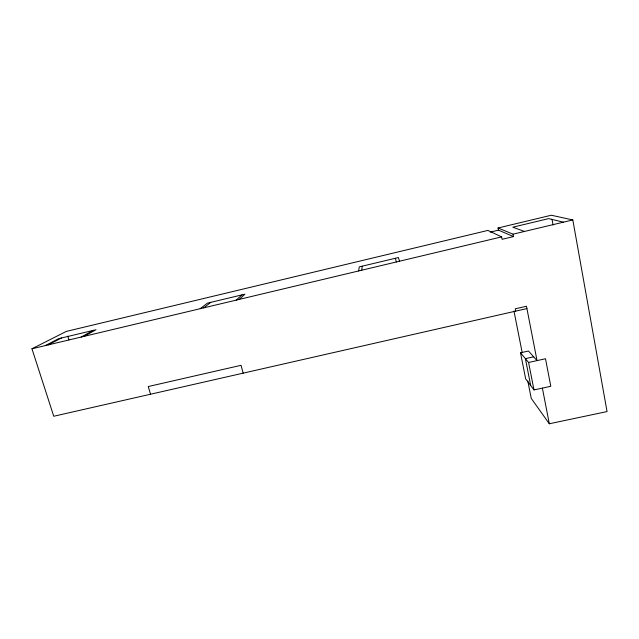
<?xml version="1.0" encoding="UTF-8"?>
<svg xmlns="http://www.w3.org/2000/svg" width="639" height="639" viewBox="0 0 639 639"><rect width="100%" height="100%" fill="white"/><g stroke="black" fill="none" stroke-linecap="round" stroke-linejoin="round"><path stroke-width="0.96" d="M361.77 270.209L362.257 266.167M358.639 270.952L359.262 266.886L398.377 257.549L399.519 261.215M239.25 299.395L244.913 294.188L207.451 303.134L200.175 308.701M236.23 300.114L242.021 294.883M203.665 307.87L210.798 302.335M84.06 336.362L96.026 329.732L58.764 338.63L45.257 345.603M81.177 337.049L93.254 330.395M48.117 344.924L61.504 337.975M526.927 308.573L53.756 416.253L31.95 348.774L66.288 331.417L487.892 230.415L501.631 236.893L502.11 239.298L513.508 236.59L513.037 234.178L498.061 227.987L498.484 230.144L513.508 236.59M498.061 227.987L551.281 215.231L572.816 219.936L607.05 411.572L549.308 423.769L531.249 398.409L527.79 380.932M490.169 232.133L498.484 230.144M31.95 348.774L501.631 236.893M513.037 234.178L572.816 219.936M520.497 352.792L528.589 362.473L545.506 358.751L550.794 386.291L533.988 389.926L525.673 378.887L520.497 352.792L528.493 351.019L537.04 360.62L526.472 306.249L515.25 308.805L515.713 311.129M533.669 356.826L525.394 358.655L530.705 385.573M563.43 222.172L548.661 218.618L512.79 227.196L524.483 231.454M67.758 336.114L68.932 339.868M150.532 394.231L148.248 386.539L241.039 365.316L243.163 373.152M395.357 258.268L396.364 261.966M513.964 311.017L522.223 352.768M528.589 362.473L533.988 389.926M542.383 388.113L549.308 423.769M552 219.145L553.078 225.008"/></g></svg>
